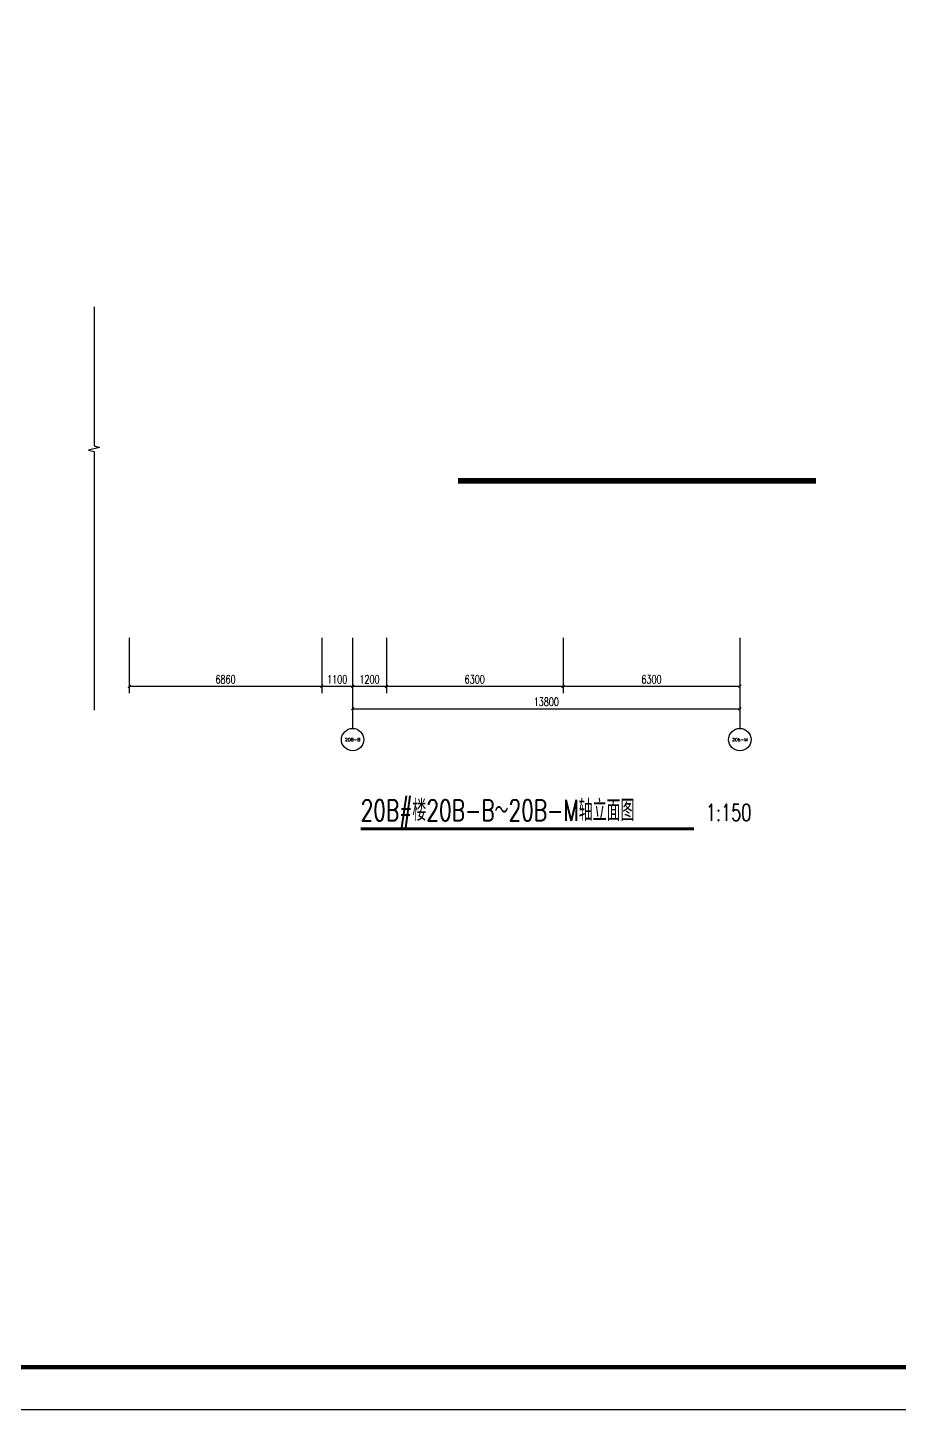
# Model space of a CAD drawing. Extents: x 296441 to 853063, y 459050 to 1117990.
# Drawn here: x 614087 to 645155, y 935057 to 984278 of the extents above; entities that cross this region are included whole.
import ezdxf
from ezdxf.enums import TextEntityAlignment as Align

# ---------------------------------------------------------------- set-up
doc = ezdxf.new("R2010")
doc.units = 0
doc.header["$LTSCALE"] = 1000
for name, color, linetype in [('17-ELEV$0$G-XREF', 2, 'Continuous'), ('A-ANNO-SYMB-BUBL', 74, 'Continuous'), ('AXIS', 3, 'Continuous'), ('AXIS_TEXT', 7, 'Continuous'), ('G-GRID-IDEN', 4, 'Continuous'), ('G-GRID-TEXT', 33, 'Continuous'), ('PUB_DIM', 3, 'Continuous'), ('ZT1_Dim---符号---PM、LM、DY、JD', 3, 'Continuous'), ('ZT1_通用--图框---PM、LM、DY、JD', 150, 'Continuous')]:
    doc.layers.add(name, color=color, linetype=linetype)
doc.styles.add('_TCH_AXIS', font='COMPLEX', dxfattribs={"bigfont": 'GBCBIG'})
doc.styles.add('_TCH_DIM_T3', font='SIMPLEX', dxfattribs={"width": 0.705882, "bigfont": 'GBCBIG'})
doc.styles.add('GOA_04_COMPLEX_1.00', font='complex.shx')
doc.styles.add('ZT_图框1', font='ROMANS', dxfattribs={"width": 0.8, "bigfont": 'CHINESE'})
doc.styles.add('卓越符号', font='ROMANS.shx', dxfattribs={"width": 0.7, "bigfont": 'CHINESE.shx'})
doc.dimstyles.new('_TCH_ARCH&&100', dxfattribs={"dimtxt": 297.5, "dimasz": 100, "dimexe": 250, "dimexo": 300, "dimgap": 100, "dimtad": 1, "dimdec": 0, "dimzin": 0, "dimdsep": 46, "dimtxsty": '_TCH_DIM_T3', "dimblk": 'ARCHTICK', "dimcen": 0.09, "dimclrt": 7, "dimazin": 2, "dimtfac": 1, "dimtdec": 0, "dimtix": 1, "dimtmove": 2, "dimatfit": 3, "dimfxl": 0, "dimtolj": 1, "dimtzin": 0, "dimarcsym": 0})

# ---------------------------------------------------------------- blocks, each defined once
blk = doc.blocks.new('_AXISO')
at = {"layer": 'G-GRID-IDEN'}
blk.add_circle((0, 0), 0.5, dxfattribs=at)
at = {"layer": 'G-GRID-TEXT', "style": 'GOA_04_COMPLEX_1.00', "width": 1.041667}
blk.add_attdef('A', text='', height=0.56, dxfattribs=at).set_placement((-0.25, -0.28), (0.25, -0.28), align=Align.FIT)
blk = doc.blocks.new('_ArchTick')
at = {"color": 0, "linetype": 'ByBlock', "const_width": 0.4}
blk.add_lwpolyline([(-0.5, -0.5), (0.5, 0.5)], dxfattribs=at)
blk = doc.blocks.new('*D793')
at = {"layer": 'Defpoints', "color": 0, "transparency": 16777216}
for p in [(625671, 961475), (639471, 961475), (639471, 960014)]:
    blk.add_point(p, dxfattribs=at)
at = {"layer": 'PUB_DIM', "color": 0, "lineweight": -2, "transparency": 16777216}
for p, q in [((625671, 961175), (625671, 959764)), ((639471, 961175), (639471, 959764)), ((625671, 960014), (639471, 960014))]:
    blk.add_line(p, q, dxfattribs=at)
at = {"layer": 'PUB_DIM', "color": 0, "lineweight": -2, "transparency": 16777216, "xscale": 100, "yscale": 100, "zscale": 100, "rotation": 180}
blk.add_blockref('_ArchTick', (625671, 960014), dxfattribs=at)
at = {"layer": 'PUB_DIM', "color": 0, "lineweight": -2, "transparency": 16777216, "xscale": 100, "yscale": 100, "zscale": 100}
blk.add_blockref('_ArchTick', (639471, 960014), dxfattribs=at)
at = {"layer": 'PUB_DIM', "color": 7, "transparency": 16777216, "insert": (632571, 960263), "char_height": 297.5, "attachment_point": 5, "style": '_TCH_DIM_T3'}
blk.add_mtext('\\A1;13800', dxfattribs=at)
blk = doc.blocks.new('*D794')
at = {"layer": 'Defpoints', "color": 0, "transparency": 16777216}
for p in [(617711, 962838), (624571, 962838), (624571, 960814)]:
    blk.add_point(p, dxfattribs=at)
at = {"layer": 'PUB_DIM', "color": 0, "lineweight": -2, "transparency": 16777216}
for p, q in [((617711, 962538), (617711, 960564)), ((624571, 962538), (624571, 960564)), ((617711, 960814), (624571, 960814))]:
    blk.add_line(p, q, dxfattribs=at)
at = {"layer": 'PUB_DIM', "color": 0, "lineweight": -2, "transparency": 16777216, "xscale": 100, "yscale": 100, "zscale": 100, "rotation": 180}
blk.add_blockref('_ArchTick', (617711, 960814), dxfattribs=at)
at = {"layer": 'PUB_DIM', "color": 0, "lineweight": -2, "transparency": 16777216, "xscale": 100, "yscale": 100, "zscale": 100}
blk.add_blockref('_ArchTick', (624571, 960814), dxfattribs=at)
at = {"layer": 'PUB_DIM', "color": 7, "transparency": 16777216, "insert": (621141, 961063), "char_height": 297.5, "attachment_point": 5, "style": '_TCH_DIM_T3'}
blk.add_mtext('\\A1;6860', dxfattribs=at)
blk = doc.blocks.new('*D795')
at = {"layer": 'Defpoints', "color": 0, "transparency": 16777216}
for p in [(624571, 962838), (625671, 962838), (625671, 960814)]:
    blk.add_point(p, dxfattribs=at)
at = {"layer": 'PUB_DIM', "color": 0, "lineweight": -2, "transparency": 16777216}
for p, q in [((624571, 962538), (624571, 960564)), ((625671, 962538), (625671, 960564)), ((624571, 960814), (625671, 960814))]:
    blk.add_line(p, q, dxfattribs=at)
at = {"layer": 'PUB_DIM', "color": 0, "lineweight": -2, "transparency": 16777216, "xscale": 100, "yscale": 100, "zscale": 100, "rotation": 180}
blk.add_blockref('_ArchTick', (624571, 960814), dxfattribs=at)
at = {"layer": 'PUB_DIM', "color": 0, "lineweight": -2, "transparency": 16777216, "xscale": 100, "yscale": 100, "zscale": 100}
blk.add_blockref('_ArchTick', (625671, 960814), dxfattribs=at)
at = {"layer": 'PUB_DIM', "color": 7, "transparency": 16777216, "insert": (625121, 961063), "char_height": 297.5, "attachment_point": 5, "style": '_TCH_DIM_T3'}
blk.add_mtext('\\A1;1100', dxfattribs=at)
blk = doc.blocks.new('*D796')
at = {"layer": 'Defpoints', "color": 0, "transparency": 16777216}
for p in [(625671, 962838), (626871, 962838), (626871, 960814)]:
    blk.add_point(p, dxfattribs=at)
at = {"layer": 'PUB_DIM', "color": 0, "lineweight": -2, "transparency": 16777216}
for p, q in [((625671, 962538), (625671, 960564)), ((626871, 962538), (626871, 960564)), ((625671, 960814), (626871, 960814))]:
    blk.add_line(p, q, dxfattribs=at)
at = {"layer": 'PUB_DIM', "color": 0, "lineweight": -2, "transparency": 16777216, "xscale": 100, "yscale": 100, "zscale": 100, "rotation": 180}
blk.add_blockref('_ArchTick', (625671, 960814), dxfattribs=at)
at = {"layer": 'PUB_DIM', "color": 0, "lineweight": -2, "transparency": 16777216, "xscale": 100, "yscale": 100, "zscale": 100}
blk.add_blockref('_ArchTick', (626871, 960814), dxfattribs=at)
at = {"layer": 'PUB_DIM', "color": 7, "transparency": 16777216, "insert": (626271, 961063), "char_height": 297.5, "attachment_point": 5, "style": '_TCH_DIM_T3'}
blk.add_mtext('\\A1;1200', dxfattribs=at)
blk = doc.blocks.new('*D797')
at = {"layer": 'Defpoints', "color": 0, "transparency": 16777216}
for p in [(626871, 962838), (633171, 962838), (633171, 960814)]:
    blk.add_point(p, dxfattribs=at)
at = {"layer": 'PUB_DIM', "color": 0, "lineweight": -2, "transparency": 16777216}
for p, q in [((626871, 962538), (626871, 960564)), ((633171, 962538), (633171, 960564)), ((626871, 960814), (633171, 960814))]:
    blk.add_line(p, q, dxfattribs=at)
at = {"layer": 'PUB_DIM', "color": 0, "lineweight": -2, "transparency": 16777216, "xscale": 100, "yscale": 100, "zscale": 100, "rotation": 180}
blk.add_blockref('_ArchTick', (626871, 960814), dxfattribs=at)
at = {"layer": 'PUB_DIM', "color": 0, "lineweight": -2, "transparency": 16777216, "xscale": 100, "yscale": 100, "zscale": 100}
blk.add_blockref('_ArchTick', (633171, 960814), dxfattribs=at)
at = {"layer": 'PUB_DIM', "color": 7, "transparency": 16777216, "insert": (630021, 961063), "char_height": 297.5, "attachment_point": 5, "style": '_TCH_DIM_T3'}
blk.add_mtext('\\A1;6300', dxfattribs=at)
blk = doc.blocks.new('*D798')
at = {"layer": 'Defpoints', "color": 0, "transparency": 16777216}
for p in [(633171, 962838), (639471, 962838), (639471, 960814)]:
    blk.add_point(p, dxfattribs=at)
at = {"layer": 'PUB_DIM', "color": 0, "lineweight": -2, "transparency": 16777216}
for p, q in [((633171, 962538), (633171, 960564)), ((639471, 962538), (639471, 960564)), ((633171, 960814), (639471, 960814))]:
    blk.add_line(p, q, dxfattribs=at)
at = {"layer": 'PUB_DIM', "color": 0, "lineweight": -2, "transparency": 16777216, "xscale": 100, "yscale": 100, "zscale": 100, "rotation": 180}
blk.add_blockref('_ArchTick', (633171, 960814), dxfattribs=at)
at = {"layer": 'PUB_DIM', "color": 0, "lineweight": -2, "transparency": 16777216, "xscale": 100, "yscale": 100, "zscale": 100}
blk.add_blockref('_ArchTick', (639471, 960814), dxfattribs=at)
at = {"layer": 'PUB_DIM', "color": 7, "transparency": 16777216, "insert": (636321, 961063), "char_height": 297.5, "attachment_point": 5, "style": '_TCH_DIM_T3'}
blk.add_mtext('\\A1;6300', dxfattribs=at)
blk = doc.blocks.new('*U836')
at = {"const_width": 0.7}
blk.add_lwpolyline([(0, 0), (79.24, 0)], dxfattribs=at)
at = {"color": 0, "style": '卓越符号', "width": 0.7, "flags": 8}
for tag, p, height in [('图名', (0, 1.85), 5), ('比例', (82.04, 1.85), 4)]:
    blk.add_attdef(tag, p, '', height=height, dxfattribs=at)
blk = doc.blocks.new('ZT_A1标准图框')
blk.add_lwpolyline([(0, -594), (841, -594), (841, 0), (0, 0)], close=True)
at = {"const_width": 1}
blk.add_lwpolyline([(25, -584), (831, -584), (831, -10), (25, -10)], close=True, dxfattribs=at)
at = {"color": 70, "ltscale": 0.3, "style": 'ZT_图框1', "flags": 8}
for tag, width, p in [('子项名称', 0.65, (803.53, -431.64)), ('图名', 0.8, (803.53, -450.79))]:
    blk.add_attdef(tag, text='', height=3.5, dxfattribs=dict(at, width=width)).set_placement(p, align=Align.MIDDLE)
at = {"color": 70, "style": 'ZT_图框1', "width": 0.7, "flags": 8}
for tag, p in [('比例', (823.26, -510.32)), ('版本', (823.22, -517.8)), ('图号', (809.52, -525.31))]:
    blk.add_attdef(tag, text='', height=2.8, dxfattribs=at).set_placement(p, align=Align.MIDDLE)

msp = doc.modelspace()

# ---------------------------------------------------------------- linework, layer by layer
at = {"layer": '17-ELEV$0$G-XREF', "color": 1, "const_width": 200}
msp.add_lwpolyline([(629430.6, 968137.7), (642185.6, 968137.7)], dxfattribs=at)
at = {"layer": 'A-ANNO-SYMB-BUBL'}
msp.add_lwpolyline([(616454.1, 974333.9), (616454.1, 969375.2), (616654.1, 969325.2), (616254.1, 969225.2), (616454.1, 969175.2), (616454.1, 959968.7)], dxfattribs=at)
at = {"layer": 'AXIS'}
for p, q in [((625670.6, 961475.1), (625670.6, 959314.1)), ((639470.6, 961475.1), (639470.6, 959314.1))]:
    msp.add_line(p, q, dxfattribs=at)

# ---------------------------------------------------------------- block references
ref = msp.add_blockref('_AXISO', (625670.6, 958914.1), dxfattribs=dict(at, xscale=800, yscale=800, zscale=800))
ref.add_attrib('A', '20B-B', dxfattribs={"layer": 'AXIS_TEXT', "height": 109.83, "style": '_TCH_AXIS'}).set_placement((625396, 958859.2), (625945.2, 958859.2), align=Align.FIT)
ref = msp.add_blockref('_AXISO', (639470.6, 958914.1), dxfattribs=dict(at, xscale=800, yscale=800, zscale=800))
ref.add_attrib('A', '20b-M', dxfattribs={"layer": 'AXIS_TEXT', "height": 106.89, "style": '_TCH_AXIS'}).set_placement((639195.7, 958860.7), (639745.5, 958860.7), align=Align.FIT)
at = {"layer": 'ZT1_Dim---符号---PM、LM、DY、JD', "color": 7}
ref = msp.add_blockref('*U836', (625953.6, 955740.8), dxfattribs=dict(at, xscale=150, yscale=150, zscale=150))
ref.add_attrib('图名', '20B#楼20B-B～20B-M轴立面图', (625953.6, 956017.8), dxfattribs={"layer": '0', "color": 0, "height": 750, "style": '卓越符号', "width": 0.7})
ref.add_attrib('比例', '1:150', (638260.2, 956017.8), dxfattribs={"layer": '0', "color": 0, "height": 600, "style": '卓越符号', "width": 0.7})
at = {"layer": 'ZT1_通用--图框---PM、LM、DY、JD', "ltscale": 10, "xscale": 150, "yscale": 150, "zscale": 150}
msp.add_blockref('ZT_A1标准图框', (575753.8, 1024157.2), dxfattribs=at)

# ---------------------------------------------------------------- dimensions: what is measured, and where the dimension line sits
at = {"layer": 'PUB_DIM'}
for p1, p2, distance, picture, middle in [((617710.6, 962837.7), (624570.6, 962837.7), -2023.6, '*D794', (621140.6, 961062.9)), ((624570.6, 962837.7), (625670.6, 962837.7), -2023.6, '*D795', (625120.6, 961062.9)), ((625670.6, 962837.7), (626870.6, 962837.7), -2023.6, '*D796', (626270.6, 961062.9)), ((626870.6, 962837.7), (633170.6, 962837.7), -2023.6, '*D797', (630020.6, 961062.9)), ((633170.6, 962837.7), (639470.6, 962837.7), -2023.6, '*D798', (636320.6, 961062.9)), ((625670.6, 961475.1), (639470.6, 961475.1), -1461, '*D793', (632570.6, 960262.9))]:
    dim = msp.add_aligned_dim(p1=p1, p2=p2, distance=distance, dimstyle='_TCH_ARCH&&100', dxfattribs=at)
    dim.commit()
    dim.dimension.update_dxf_attribs({"geometry": picture, "text_midpoint": middle})

doc.saveas('drawing.dxf')
